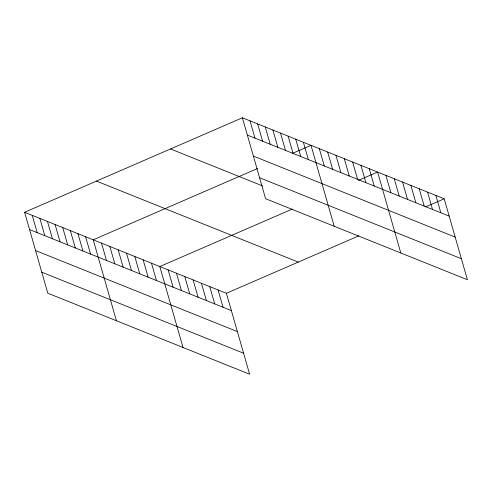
<?xml version="1.0" encoding="UTF-8"?>
<svg xmlns="http://www.w3.org/2000/svg" width="492" height="492" viewBox="0 0 492 492"><rect width="100%" height="100%" fill="white"/><g stroke="black" fill="none" stroke-linecap="round" stroke-linejoin="round"><path stroke-width="0.74" d="M24.6 212.273L226.406 293.281L249.61 374.215L47.804 293.201L24.6 212.273L242.39 117.785L444.196 198.799L467.4 279.727L265.594 198.719L242.39 117.785M257.611 168.492L93.216 239.813L116.419 320.747M292.519 153.35L310.999 145.331L334.209 226.265M292.328 209.057L159.808 266.547L183.018 347.481M358.434 180.38L377.598 172.065L400.802 252.999M226.406 293.281L358.926 235.791M425.715 206.818L444.196 198.799M247.353 135.091L449.153 216.105M253.374 156.087L455.174 237.101M259.573 177.723L461.379 258.731M170.521 148.965L262.716 185.976M96.469 181.093L298.275 262.101M29.563 229.573L231.369 310.587M35.584 250.576L237.39 331.583M41.783 272.205L243.589 353.219M435.869 195.453L440.832 212.759M427.542 192.114L432.505 209.42M419.221 188.774L424.184 206.08M410.894 185.429L415.857 202.735M402.573 182.089L407.536 199.395M394.246 178.75L399.209 196.056M385.925 175.404L390.882 192.71M369.271 168.725L374.234 186.025M360.95 165.38L365.913 182.686M352.623 162.04L357.586 179.346M344.302 158.695L349.265 176.001M335.974 155.355L340.938 172.661M327.654 152.016L332.617 169.322M319.326 148.67L324.289 165.976M303.38 142.268L308.343 159.574M295.753 139.211L300.717 156.517M288.134 136.149L293.091 153.455M280.508 133.086L285.471 150.392M272.882 130.029L277.845 147.336M265.262 126.967L270.225 144.273M257.636 123.904L262.599 141.21M250.01 120.847L254.973 138.154M218.079 289.942L223.042 307.248M209.758 286.596L214.715 303.902M201.431 283.257L206.394 300.563M193.104 279.917L198.067 297.223M184.783 276.572L189.746 293.878M176.456 273.232L181.419 290.538M168.135 269.893L173.098 287.193M151.487 263.208L156.45 280.514M143.16 259.862L148.123 277.168M134.833 256.523L139.796 273.829M126.512 253.183L131.475 270.489M118.185 249.838L123.148 267.144M109.864 246.498L114.827 263.804M101.536 243.159L106.5 260.465M85.59 236.757L90.553 254.063M77.964 233.694L82.927 251M70.344 230.631L75.307 247.937M62.718 227.575L67.681 244.881M55.098 224.512L60.055 241.818M47.472 221.449L52.435 238.755M39.846 218.393L44.809 235.699M32.226 215.33L37.189 232.636"/></g></svg>
